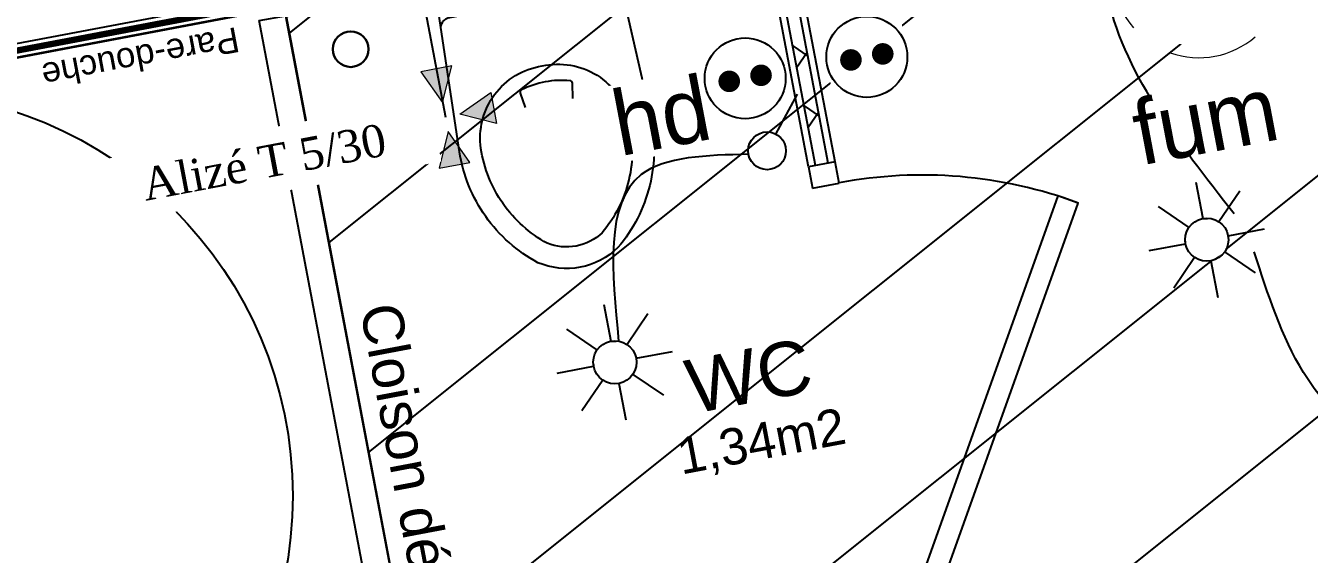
# Model space of a CAD drawing. Header units: centimetres. Extents: x 197412 to 267601, y -375791 to -305433.
# Drawn here: x 233952 to 236331, y -340714 to -339734 of the extents above; entities that cross this region are included whole.
import ezdxf

# ---------------------------------------------------------------- set-up
doc = ezdxf.new("R2010")
doc.units = ezdxf.units.CM
doc.layers.add('prlm-ELEC-CFO', color=1, linetype='Continuous', lineweight=25)
doc.layers.add('prlm-ELEC-SSI', color=6, linetype='Continuous', lineweight=25)
for name, color, linetype in [('prlm-MOD', 64, 'Continuous'), ('prlm-MOD-PB', 123, 'Continuous'), ('prlm-VMC', 62, 'Continuous')]:
    doc.layers.add(name, color=color, linetype=linetype)
doc.styles.add('Helvetica', font='arial.ttf')
doc.styles.add('prlm-elec-cfo', font='comic.ttf', dxfattribs={"height": 12})
doc.styles.add('prlm-elec-ssi', font='comic.ttf', dxfattribs={"height": 12})
doc.styles.add('prlm-vmc', font='pala.ttf', dxfattribs={"height": 14})
doc.styles.get("Standard").update_dxf_attribs({"font": 'ARIALUNI.TTF', "height": 100})

# ---------------------------------------------------------------- blocks, each defined once
blk = doc.blocks.new('xi.PCHD')
at = {"color": 0, "lineweight": 5}
blk.add_wipeout([(-7.5, -7.5), (7.5, -7.5), (7.5, 7.5), (-7.5, 7.5)], dxfattribs=at).dxf.layer = 'prlm-ELEC-CFO'
at = {"layer": 'prlm-ELEC-CFO', "color": 0, "linetype": 'ByBlock', "lineweight": 5, "const_width": 2}
for points in [[(-4, 0, 1), (-2, 0, 1)], [(2, 0, 1), (4, 0, 1)]]:
    blk.add_lwpolyline(points, format="xyb", close=True, dxfattribs=at)
at = {"layer": 'prlm-ELEC-CFO', "color": 0, "linetype": 'ByBlock', "lineweight": -2}
blk.add_circle((0, 0), 7.5, dxfattribs=at)
blk = doc.blocks.new('xi.SA')
at = {"layer": 'prlm-ELEC-CFO', "color": 0}
blk.add_lwpolyline([(0.2, -1.28), (5.5, 5.28)], dxfattribs=at)
blk.add_circle((-2, -4), 3.5, dxfattribs=at)
blk = doc.blocks.new('xi.SPOT')
at = {"color": 0, "lineweight": 5}
blk.add_wipeout([(-4, 0), (-2.83, -2.83), (0, -4), (2.83, -2.83), (4, 0), (2.83, 2.83), (0, 4), (-2.83, 2.83)], dxfattribs=at).dxf.layer = 'prlm-ELEC-CFO'
at = {"layer": 'prlm-ELEC-CFO', "color": 0, "linetype": 'ByBlock', "lineweight": -2, "flags": 128}
for points in [[(0, 10.88), (0, 4)], [(-7.69, 7.69), (-2.83, 2.83)], [(7.69, 7.69), (2.83, 2.83)], [(-10.88, 0), (-4, 0)], [(4, 0), (10.88, 0)], [(-2.83, -2.83), (-7.69, -7.69)], [(0, -4), (0, -10.88)], [(2.83, -2.83), (7.69, -7.69)]]:
    blk.add_lwpolyline(points, dxfattribs=at)
at = {"layer": 'prlm-ELEC-CFO', "color": 0, "linetype": 'ByBlock', "lineweight": -2}
blk.add_circle((0, 0), 4, dxfattribs=at)
blk = doc.blocks.new('xi.PC')
at = {"color": 0, "lineweight": 5}
blk.add_wipeout([(-7.5, -7.5), (7.5, -7.5), (7.5, 7.5), (-7.5, 7.5)], dxfattribs=at).dxf.layer = 'prlm-ELEC-CFO'
at = {"layer": 'prlm-ELEC-CFO', "color": 0, "linetype": 'ByBlock', "lineweight": 5, "const_width": 2}
for points in [[(-4, 0, 1), (-2, 0, 1)], [(2, 0, 1), (4, 0, 1)]]:
    blk.add_lwpolyline(points, format="xyb", close=True, dxfattribs=at)
at = {"layer": 'prlm-ELEC-CFO', "color": 0, "linetype": 'ByBlock', "lineweight": -2}
blk.add_circle((0, 0), 7.5, dxfattribs=at)
blk = doc.blocks.new('xi.pdch')
at = {"layer": 'prlm-MOD', "color": 0, "linetype": 'ByBlock', "lineweight": -2, "ltscale": 50}
blk.add_lwpolyline([(-32.52, -3.22), (-32.52, -0.19), (47.48, -0.19), (47.48, -3.22)], close=True, dxfattribs=at)
at = {"layer": 'prlm-MOD', "color": 0, "linetype": 'ByBlock', "lineweight": 5, "ltscale": 50, "const_width": 1.3}
blk.add_lwpolyline([(-28.4, -1.71), (44.13, -1.71), (44.13, -1.71)], dxfattribs=at)
at = {"layer": 'prlm-MOD', "color": 0, "insert": (-27.71, 7.06), "char_height": 5.1497, "width": 137.3149, "attachment_point": 1}
blk.add_mtext('Pare-douche', dxfattribs=at)
blk = doc.blocks.new('xi.fum')
at = {"color": 0}
blk.add_wipeout([(-10.61, -10.61), (-15, 0), (-10.61, 10.61), (0, 15), (10.61, 10.61), (15, 0), (10.61, -10.61), (0, -15)], dxfattribs=at).dxf.layer = 'prlm-ELEC-SSI'
at = {"layer": 'prlm-ELEC-SSI', "color": 0}
for points in [[(-2.12, 2.12), (2.12, -2.12)], [(2.12, 2.12), (-2.12, -2.12)]]:
    blk.add_lwpolyline(points, dxfattribs=at)
blk.add_circle((0, 0), 3, dxfattribs=at)
at = {"layer": 'prlm-ELEC-SSI', "color": 0, "lineweight": 13}
for radius, start, end in [(16, 60, 120), (16, 150, 210), (8, 60, 120), (16, 330, 30), (8, 150, 210), (8, 330, 30), (8, 240, 300), (16, 240, 300)]:
    blk.add_arc((0, 0), radius, start, end, dxfattribs=at)
blk = doc.blocks.new('xi.bep')
at = {"layer": 'prlm-VMC', "linetype": 'ByBlock', "lineweight": 5}
h = blk.add_hatch(color=0, dxfattribs=at)
h.paths.add_polyline_path([(0, 2.74), (2.92, 9.1), (-2.92, 9.1)])
h.paths.add_polyline_path([(9.1, -2.92), (9.1, 2.92), (2.74, 0)])
h.paths.add_polyline_path([(2.92, -9.1), (0, -2.74), (-2.92, -9.1)])
h.paths.add_polyline_path([(-9.1, -2.92), (-2.74, 0), (-9.1, 2.92)])
at = {"layer": 'prlm-VMC', "color": 0, "linetype": 'ByBlock', "lineweight": 5, "flags": 128}
for points in [[(2.92, 9.1), (-2.92, 9.1), (0, 2.74)], [(-9.1, -2.92), (-9.1, 2.92), (-2.74, 0)], [(9.1, 2.92), (9.1, -2.92), (2.74, 0)], [(-2.92, -9.1), (2.92, -9.1), (0, -2.74)]]:
    blk.add_lwpolyline(points, close=True, dxfattribs=at)
blk = doc.blocks.new('Groupe-138-1')
at = {"linetype": 'Continuous'}
for p, q in [((15170.35, -46705.05), (15138.7, -46723.54)), ((15174.01, -46711.87), (15149.77, -46744.49)), ((15181.16, -46714), (15171.68, -46750.86))]:
    blk.add_line(p, q, dxfattribs=at)
at = {"linetype": 'Continuous', "flags": 128}
blk.add_lwpolyline([(15125.2, -46783.3), (15112.18, -46714.52), (15180.95, -46701.5), (15193.98, -46770.27)], close=True, dxfattribs=at)
blk = doc.blocks.new('Groupe-139-1')
blk.add_blockref('Groupe-138-1', (0, 0))

msp = doc.modelspace()

# ---------------------------------------------------------------- hatches: boundary and pattern name
h = msp.add_hatch()
h.set_pattern_fill('BA 13', color=9, scale=10, style=0, pattern_type=2)
h.set_pattern_definition([(218.65981, (82441.66, 127994.64), (-199.24783, 287.75041), [])])
h.paths.add_polyline_path([(235367.1, -339538.5), (235215.7, -338738.9), (236493.1, -338497), (236613.7, -339133.6), (237271.9, -339008.9), (237579.3, -340632.1), (234711.8, -341176.8), (234435.3, -339716.6)])
h = msp.add_hatch()
h.set_pattern_fill('02_ISOLANT', color=256, scale=10, angle=100.7236, style=0, pattern_type=2)
h.set_pattern_definition([(145.723591, (82441.66, 127994.64), (-45.054869, -66.10642), []), (235.723591, (82441.66, 127994.64), (-66.10642, 45.054869), [])])
h.paths.add_polyline_path([(235415.6, -339993.3), (235439.2, -339988.9), (235281.8, -339157.9), (235258.2, -339162.3)])

# ---------------------------------------------------------------- linework, layer by layer
for p, q in [((235402.8, -339995.8), (235245.4, -339164.7)), ((235402.8, -339995.8), (235245.4, -339164.7)), ((235415.6, -339993.3), (235258.2, -339162.3)), ((235415.6, -339993.3), (235258.2, -339162.3)), ((235439.2, -339988.9), (235281.8, -339157.9)), ((235439.2, -339988.9), (235281.8, -339157.9)), ((235451.9, -339986.5), (235294.6, -339155.4)), ((235451.9, -339986.5), (235402.8, -339995.8))]:
    msp.add_line(p, q)
at = {"linetype": 'Continuous'}
for p, q in [((235451.9, -339986.5), (235402.8, -339995.8)), ((235402.8, -339995.8), (235410.3, -340035.1)), ((235459.4, -340025.8), (235451.9, -339986.5)), ((235410.3, -340035.1), (235459.4, -340025.8)), ((235864.9, -340049.6), (235585.6, -340831.2)), ((235902.6, -340063.1), (235864.9, -340049.6)), ((235623.2, -340844.6), (235902.6, -340063.1))]:
    msp.add_line(p, q, dxfattribs=at)
at = {"ltscale": 50.8, "flags": 128}
msp.add_lwpolyline([(235367.1, -339538.5), (235215.7, -338738.9), (236493.1, -338497), (236613.7, -339133.6), (237271.9, -339008.9), (237579.3, -340632.1), (234711.8, -341176.8), (234435.3, -339716.6)], close=True, dxfattribs=at)
at = {"flags": 128}
for points in [[(234710.1, -339662.6), (235041.3, -339600.1), (235109.7, -339900.9, -0.116334), (235108.4, -340030.2, -0.116144), (235049.6, -340145.2, -0.147727), (234979.6, -340181.6, -0.147725), (234901.4, -340173.3), (234901.3, -340173.2, -0.11673), (234804.5, -340087.6, -0.115952), (234756, -339967.7)], [(234909.1, -339808.6), (234909.3, -339808.6, -0.197992), (235010.8, -339825.9, -0.198081), (235070.6, -339909.8, -0.114919), (235069.7, -340019.7), (235069.7, -340019.8, -0.115526), (235020.3, -340117.9, -0.142778), (234972.2, -340142.3, -0.142778), (234918.5, -340137.1, -0.114832), (234836.7, -340063.9), (234836.6, -340063.7, -0.115368), (234795.8, -339961.7, -0.198081), (234820.8, -339861.7, -0.198023), (234909.1, -339808.6)]]:
    msp.add_lwpolyline(points, format="xyb", close=True, dxfattribs=at)
for points in [[(234721.8, -339741.1), (234721.8, -339741.1, -0.193855), (234725.3, -339726.5), (234725.4, -339726.4, -0.192143), (234737.9, -339718.5), (235035.6, -339662.2), (235035.7, -339662.2, -0.194357), (235050.3, -339665.1, -0.193855), (235058.9, -339677.4), (235058.9, -339677.4)], [(234966.3, -339869), (234965.5, -339840.7, 0.192032), (234964, -339837.4), (234964, -339837.4), (234964, -339837.4, 0.187463), (234960.9, -339835.9, 0.069687), (234914.8, -339838.1), (234914.7, -339838.1, 0.069688), (234871, -339852.9, 0.17618), (234868.5, -339855.4), (234868.5, -339855.5, 0.18073), (234868.5, -339859), (234868.5, -339859.1), (234877.9, -339885.7)]]:
    msp.add_lwpolyline(points, format="xyb", dxfattribs=at)
at = {"color": 1, "flags": 128}
msp.add_lwpolyline([(234384.8, -339724.6), (234433.8, -339715.4), (234711, -341179), (234661.9, -341188.2)], close=True, dxfattribs=at)
at = {"ltscale": 50.8}
msp.add_circle((233696.9, -340605.2), 750, dxfattribs=at)
at = {"linetype": 'Continuous'}
msp.add_arc((235613.8, -340841.3), 830.5, 69.6405, 100.7236, dxfattribs=at)
at = {"layer": 'prlm-ELEC-CFO', "lineweight": 30}
msp.add_circle((234554.4, -339777.5), 33, dxfattribs=at)
at = {"layer": 'prlm-ELEC-CFO'}
for points in [[(236191.2, -340082.6), (235955.2, -339670.3), (236024.3, -339190.8)], [(236815.8, -340712.1), (236319.9, -340376.5), (236228.8, -340153.1)]]:
    msp.add_spline(points, degree=3, dxfattribs=at)
at = {"layer": 'prlm-VMC'}
msp.add_lwpolyline([(234592.2, -339176.7), (234729.8, -339903.3)], dxfattribs=at)

# ---------------------------------------------------------------- block references
at = {"xscale": 10, "yscale": 10, "zscale": 10}
msp.add_blockref('Groupe-139-1', (82441.7, 127994.6), dxfattribs=at)
at = {"layer": 'prlm-MOD', "xscale": 8.999398410150608, "yscale": 8.999398410150608, "zscale": 8.999398410150608, "rotation": 190.7236014118192}
msp.add_blockref('xi.pdch', (234094.5, -339765.7), dxfattribs=at)
at = {"layer": 'prlm-VMC', "xscale": 10, "yscale": 10, "zscale": 10, "rotation": 10.72360141139323}
msp.add_blockref('xi.bep', (234729.8, -339903.3), dxfattribs=at)

# ---------------------------------------------------------------- texts
at = {"color": 1, "insert": (234732.4, -340701.6), "char_height": 75.654, "attachment_point": 2, "rotation": 280.7236, "line_spacing_factor": 0.834288, "style": 'Helvetica'}
msp.add_mtext('Cloison démontable', dxfattribs=at)
at = {"insert": (235282.9, -340333.9), "char_height": 100, "attachment_point": 2, "rotation": 10.7236, "line_spacing_factor": 0.834288, "style": 'Helvetica'}
msp.add_mtext('WC\\P{\\H0.6752x;1,34m2}\\P', dxfattribs=at)
at = {"layer": 'prlm-MOD-PB', "insert": (233246.9, -339736.5), "char_height": 60, "width": 1403.781, "attachment_point": 1, "rotation": 10.7236, "style": 'prlm-vmc'}
msp.add_mtext('Réservation pour douche PMR', dxfattribs=at)

# ---------------------------------------------------------------- next in the draw order: block references
at = {"layer": 'prlm-ELEC-CFO', "xscale": 10, "yscale": 10, "zscale": 10, "rotation": 10.72360141139323}
msp.add_blockref('xi.SPOT', (236140.8, -340130.6), dxfattribs=at)
at = {"layer": 'prlm-ELEC-SSI', "xscale": 10, "yscale": 10, "zscale": 10, "rotation": 10.72360141139323}
msp.add_blockref('xi.fum', (236126, -339633.3), dxfattribs=at)

# ---------------------------------------------------------------- next in the draw order: texts
at = {"layer": 'prlm-ELEC-CFO', "insert": (235129.8, -339901.4), "char_height": 120, "attachment_point": 5, "rotation": 10.7236, "line_spacing_factor": 0.8, "style": 'prlm-elec-cfo', "bg_fill": 3, "box_fill_scale": 1.1, "bg_fill_color": 256, "bg_fill_transparency": 0}
msp.add_mtext('hd', dxfattribs=at)
at = {"layer": 'prlm-ELEC-SSI', "insert": (236126.9, -339850.5), "char_height": 120, "attachment_point": 2, "rotation": 10.7236, "line_spacing_factor": 0.8, "style": 'prlm-elec-ssi', "bg_fill": 3, "box_fill_scale": 0.95, "bg_fill_color": 256, "bg_fill_transparency": 0}
msp.add_mtext('fum', dxfattribs=at)
at = {"layer": 'prlm-VMC', "ltscale": 25, "insert": (234393.6, -339987.1), "char_height": 60, "width": 586.147, "attachment_point": 5, "rotation": 10.7236, "line_spacing_factor": 0.8, "style": 'prlm-vmc', "bg_fill": 2}
msp.add_mtext('Alizé T 5/30', dxfattribs=at)

# ---------------------------------------------------------------- next in the draw order: linework, layer by layer
at = {"layer": 'prlm-ELEC-CFO'}
msp.add_spline([(235291.5, -339972.3), (235092.7, -340010), (235050.9, -340318.4)], degree=3, dxfattribs=at)

# ---------------------------------------------------------------- next in the draw order: block references
at = {"layer": 'prlm-ELEC-CFO', "xscale": 10, "yscale": 10, "zscale": 10, "rotation": 10.72360141139323}
msp.add_blockref('xi.PCHD', (235285.3, -339831.5), dxfattribs=at)

# ---------------------------------------------------------------- next in the draw order: block references
for name, p in [('xi.SA', (235338.1, -339922.8)), ('xi.SPOT', (235043.9, -340357.8))]:
    msp.add_blockref(name, p, dxfattribs=at)

# ---------------------------------------------------------------- next in the draw order: block references
msp.add_blockref('xi.PC', (235510.8, -339791.8), dxfattribs=at)

doc.saveas('drawing.dxf')
